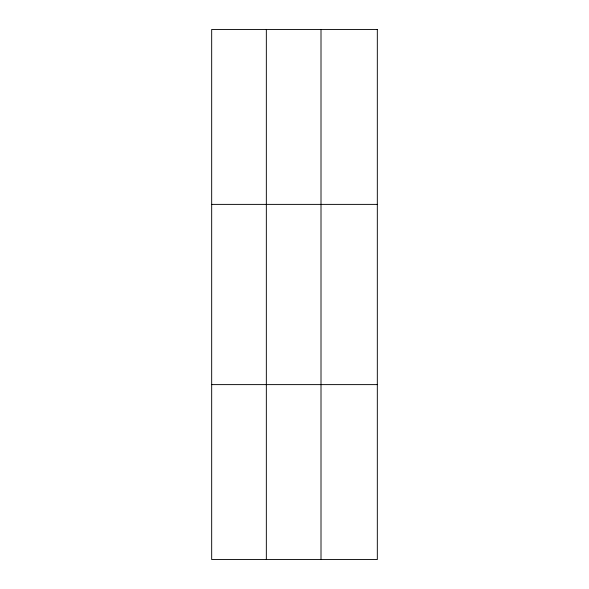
<?xml version="1.0" encoding="UTF-8"?>
<svg xmlns="http://www.w3.org/2000/svg" width="589" height="589" viewBox="0 0 589 589"><rect width="100%" height="100%" fill="white"/><g stroke="black" fill="none" stroke-linecap="round" stroke-linejoin="round"><path stroke-width="0.88" d="M211.679 204.383L377.321 204.383M211.679 384.617L377.321 384.617M321.005 29.45L321.005 559.55M266.338 29.45L266.338 559.55M377.321 29.45L211.679 29.45L211.679 559.55L377.321 559.55L377.321 29.45"/></g></svg>
